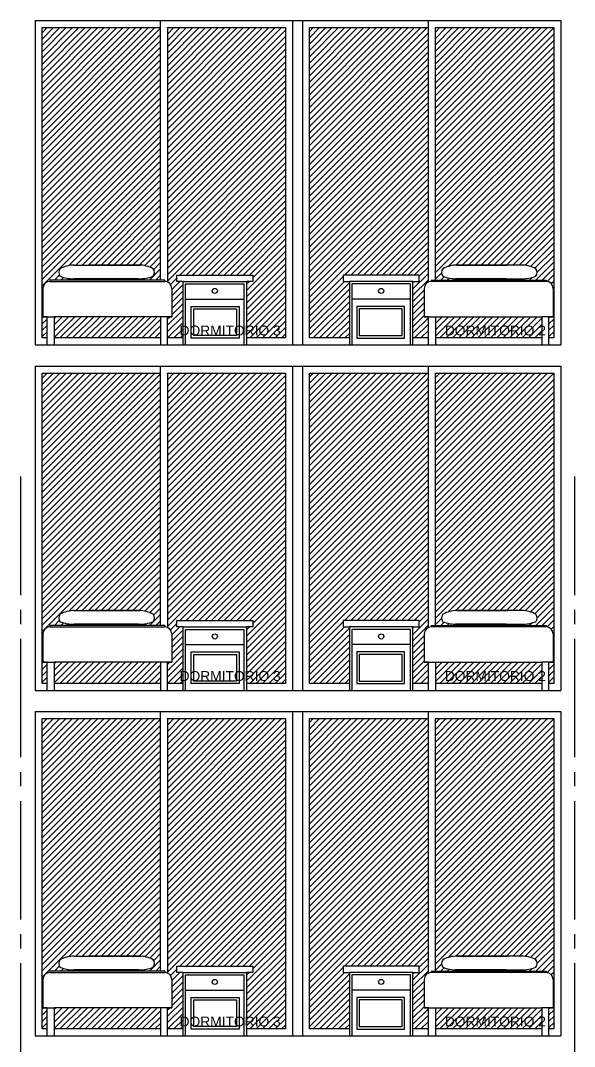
# Model space of a CAD drawing. Header units: millimetres. Extents: x 1217 to 2428, y 234 to 779.
# Drawn here: x 2255.87 to 2259.8, y 396.93 to 404.2 of the extents above; entities that cross this region are included whole.
import ezdxf

# ---------------------------------------------------------------- set-up
doc = ezdxf.new("R2010")
doc.units = ezdxf.units.MM
doc.linetypes.add('ACAD_ISO04W100', pattern=[30, 24, -3, 0, -3])
for name, color, linetype in [('0.1', 251, 'Continuous'), ('0.3', 6, 'Continuous'), ('Ejes', 8, 'Continuous'), ('MURO', 5, 'Continuous'), ('Texto', 1, 'Continuous')]:
    doc.layers.add(name, color=color, linetype=linetype)
doc.styles.get("Standard").update_dxf_attribs({"font": 'arial.ttf'})
pattern_1 = [(45, (422.33998, -300.173548), (-0.0224506403, 0.0224506403), [])]
pattern_2 = [(45, (422.33998, -297.723548), (-0.0224506403, 0.0224506403), [])]
pattern_3 = [(45, (422.33998, -295.273548), (-0.0224506403, 0.0224506403), [])]

msp = doc.modelspace()

# ---------------------------------------------------------------- hatches: boundary and pattern name
at = {"layer": '0.1', "ltscale": 3}
h = msp.add_hatch(dxfattribs=at)
h.set_pattern_fill('ANSI31', color=256, scale=0.01)
h.set_pattern_definition(pattern_3)
h.paths.add_polyline_path([(2257.07145, 404.15099), (2257.74959, 404.15099), (2257.74959, 401.95099), (2257.4732, 401.95099), (2257.4732, 402.35099), (2257.5182, 402.35099), (2257.5182, 402.39599), (2257.4732, 402.39599), (2257.07145, 402.39599)])
h.paths.add_polyline_path([(2256.912, 404.15099), (2257.07145, 404.15099), (2257.07145, 402.39599), (2256.9782, 402.39599), (2256.9782, 402.35099), (2257.0232, 402.35099), (2257.0232, 401.95099), (2256.91338, 401.95099), (2256.91338, 402.10099), (2256.94338, 402.10099), (2256.94338, 402.30099, 0.3063972), (2256.912, 402.3474)])
h.paths.add_polyline_path([(2256.02441, 404.15099), (2256.862, 404.15099), (2256.862, 402.36099), (2256.07897, 402.36099), (2256.07898, 402.35099, 0.4142136), (2256.02898, 402.30099), (2256.02898, 402.10099), (2256.05898, 402.10099), (2256.05898, 401.95099), (2256.02441, 401.95099)])
h.paths.add_polyline_path([(2256.15083, 402.38802, -0.340832), (2256.15083, 402.4411, -0.1255988), (2256.25178, 402.46687), (2256.71083, 402.46687, -0.1255988), (2256.81178, 402.4411, -0.340832), (2256.81178, 402.38802, -0.0910283), (2256.71083, 402.36948), (2256.25178, 402.36948, -0.0910283)], flags=16)
h.paths.add_polyline_path([(2256.10898, 402.10099), (2256.86338, 402.10099), (2256.86338, 401.95099), (2256.10898, 401.95099)])
h.paths.add_polyline_path([(2257.7347, 401.92919), (2256.98256, 401.92919), (2256.98256, 402.07344), (2257.7347, 402.07344)], flags=9)
h = msp.add_hatch(dxfattribs=at)
h.set_pattern_fill('ANSI31', color=256, scale=0.01)
h.set_pattern_definition(pattern_3)
h.paths.add_polyline_path([(2258.81057, 404.15099), (2259.65155, 404.15099), (2259.64698, 402.30099, 0.4142136), (2259.59698, 402.35099), (2259.59699, 402.36099), (2258.81057, 402.36099)])
h.paths.add_polyline_path([(2258.86418, 402.38802, -0.340832), (2258.86418, 402.4411, -0.1255988), (2258.96513, 402.46687), (2259.32258, 402.46687), (2259.42418, 402.46687, -0.1255988), (2259.52513, 402.4411, -0.340832), (2259.52513, 402.38802, -0.0910283), (2259.42418, 402.36948), (2258.96513, 402.36948, -0.0910283)], flags=16)
h.paths.add_polyline_path([(2258.81258, 402.10099), (2259.56698, 402.10099), (2259.56698, 401.95099), (2258.81258, 401.95099)])
h.paths.add_polyline_path([(2259.61698, 402.10099), (2259.64698, 402.10099), (2259.64698, 402.30099), (2259.65155, 404.15099), (2259.65155, 401.95099), (2259.61698, 401.95099)])
h.paths.add_polyline_path([(2257.91959, 404.15099), (2258.76057, 404.15099), (2258.76057, 402.34589, 0.2861952), (2258.73258, 402.30099), (2258.73258, 402.10099), (2258.76258, 402.10099), (2258.76258, 401.95099), (2258.65276, 401.95099), (2258.65276, 402.35099), (2258.69776, 402.35099), (2258.69776, 402.39599), (2258.20276, 402.39599), (2258.15776, 402.39599), (2258.15776, 402.35099), (2258.20276, 402.35099), (2258.20276, 401.95099), (2257.91959, 401.95099)])
h = msp.add_hatch(dxfattribs=at)
h.set_pattern_fill('ANSI31', color=256, scale=0.01)
h.set_pattern_definition(pattern_2)
h.paths.add_polyline_path([(2257.07145, 401.70099), (2257.74959, 401.70099), (2257.74959, 399.50099), (2257.4732, 399.50099), (2257.4732, 399.90099), (2257.5182, 399.90099), (2257.5182, 399.94599), (2257.4732, 399.94599), (2257.07145, 399.94599)])
h.paths.add_polyline_path([(2256.912, 401.70099), (2257.07145, 401.70099), (2257.07145, 399.94599), (2256.9782, 399.94599), (2256.9782, 399.90099), (2257.0232, 399.90099), (2257.0232, 399.50099), (2256.91338, 399.50099), (2256.91338, 399.65099), (2256.94338, 399.65099), (2256.94338, 399.85099, 0.3063972), (2256.912, 399.8974)])
h.paths.add_polyline_path([(2256.02441, 401.70099), (2256.862, 401.70099), (2256.862, 399.91099), (2256.07897, 399.91099), (2256.07898, 399.90099, 0.4142136), (2256.02898, 399.85099), (2256.02898, 399.65099), (2256.05898, 399.65099), (2256.05898, 399.50099), (2256.02441, 399.50099)])
h.paths.add_polyline_path([(2256.15083, 399.93802, -0.340832), (2256.15083, 399.9911, -0.1255988), (2256.25178, 400.01687), (2256.71083, 400.01687, -0.1255988), (2256.81178, 399.9911, -0.340832), (2256.81178, 399.93802, -0.0910283), (2256.71083, 399.91948), (2256.25178, 399.91948, -0.0910283)], flags=16)
h.paths.add_polyline_path([(2256.10898, 399.65099), (2256.86338, 399.65099), (2256.86338, 399.50099), (2256.10898, 399.50099)])
h.paths.add_polyline_path([(2257.7347, 399.47919), (2256.98256, 399.47919), (2256.98256, 399.62344), (2257.7347, 399.62344)], flags=9)
h = msp.add_hatch(dxfattribs=at)
h.set_pattern_fill('ANSI31', color=256, scale=0.01)
h.set_pattern_definition(pattern_2)
h.paths.add_polyline_path([(2258.81057, 401.70099), (2259.65155, 401.70099), (2259.64698, 399.85099, 0.4142136), (2259.59698, 399.90099), (2259.59699, 399.91099), (2258.81057, 399.91099)])
h.paths.add_polyline_path([(2258.86418, 399.93802, -0.340832), (2258.86418, 399.9911, -0.1255988), (2258.96513, 400.01687), (2259.32258, 400.01687), (2259.42418, 400.01687, -0.1255988), (2259.52513, 399.9911, -0.340832), (2259.52513, 399.93802, -0.0910283), (2259.42418, 399.91948), (2258.96513, 399.91948, -0.0910283)], flags=16)
h.paths.add_polyline_path([(2258.81258, 399.65099), (2259.56698, 399.65099), (2259.56698, 399.50099), (2258.81258, 399.50099)])
h.paths.add_polyline_path([(2259.61698, 399.65099), (2259.64698, 399.65099), (2259.64698, 399.85099), (2259.65155, 401.70099), (2259.65155, 399.50099), (2259.61698, 399.50099)])
h.paths.add_polyline_path([(2257.91959, 401.70099), (2258.76057, 401.70099), (2258.76057, 399.89589, 0.2861952), (2258.73258, 399.85099), (2258.73258, 399.65099), (2258.76258, 399.65099), (2258.76258, 399.50099), (2258.65276, 399.50099), (2258.65276, 399.90099), (2258.69776, 399.90099), (2258.69776, 399.94599), (2258.20276, 399.94599), (2258.15776, 399.94599), (2258.15776, 399.90099), (2258.20276, 399.90099), (2258.20276, 399.50099), (2257.91959, 399.50099)])
h = msp.add_hatch(dxfattribs=at)
h.set_pattern_fill('ANSI31', color=256, scale=0.01)
h.set_pattern_definition(pattern_1)
h.paths.add_polyline_path([(2257.07145, 399.25099), (2257.74959, 399.25099), (2257.74959, 397.05099), (2257.4732, 397.05099), (2257.4732, 397.45099), (2257.5182, 397.45099), (2257.5182, 397.49599), (2257.4732, 397.49599), (2257.07145, 397.49599)])
h.paths.add_polyline_path([(2256.912, 399.25099), (2257.07145, 399.25099), (2257.07145, 397.49599), (2256.9782, 397.49599), (2256.9782, 397.45099), (2257.0232, 397.45099), (2257.0232, 397.05099), (2256.91338, 397.05099), (2256.91338, 397.20099), (2256.94338, 397.20099), (2256.94338, 397.40099, 0.3063972), (2256.912, 397.4474)])
h.paths.add_polyline_path([(2256.02441, 399.25099), (2256.862, 399.25099), (2256.862, 397.46099), (2256.07897, 397.46099), (2256.07898, 397.45099, 0.4142136), (2256.02898, 397.40099), (2256.02898, 397.20099), (2256.05898, 397.20099), (2256.05898, 397.05099), (2256.02441, 397.05099)])
h.paths.add_polyline_path([(2256.15083, 397.48802, -0.340832), (2256.15083, 397.5411, -0.1255988), (2256.25178, 397.56687), (2256.71083, 397.56687, -0.1255988), (2256.81178, 397.5411, -0.340832), (2256.81178, 397.48802, -0.0910283), (2256.71083, 397.46948), (2256.25178, 397.46948, -0.0910283)], flags=16)
h.paths.add_polyline_path([(2256.10898, 397.20099), (2256.86338, 397.20099), (2256.86338, 397.05099), (2256.10898, 397.05099)])
h.paths.add_polyline_path([(2257.7347, 397.02919), (2256.98256, 397.02919), (2256.98256, 397.17344), (2257.7347, 397.17344)], flags=9)
h = msp.add_hatch(dxfattribs=at)
h.set_pattern_fill('ANSI31', color=256, scale=0.01)
h.set_pattern_definition(pattern_1)
h.paths.add_polyline_path([(2258.81057, 399.25099), (2259.65155, 399.25099), (2259.64698, 397.40099, 0.4142136), (2259.59698, 397.45099), (2259.59699, 397.46099), (2258.81057, 397.46099)])
h.paths.add_polyline_path([(2258.86418, 397.48802, -0.340832), (2258.86418, 397.5411, -0.1255988), (2258.96513, 397.56687), (2259.32258, 397.56687), (2259.42418, 397.56687, -0.1255988), (2259.52513, 397.5411, -0.340832), (2259.52513, 397.48802, -0.0910283), (2259.42418, 397.46948), (2258.96513, 397.46948, -0.0910283)], flags=16)
h.paths.add_polyline_path([(2258.81258, 397.20099), (2259.56698, 397.20099), (2259.56698, 397.05099), (2258.81258, 397.05099)])
h.paths.add_polyline_path([(2259.61698, 397.20099), (2259.64698, 397.20099), (2259.64698, 397.40099), (2259.65155, 399.25099), (2259.65155, 397.05099), (2259.61698, 397.05099)])
h.paths.add_polyline_path([(2257.91959, 399.25099), (2258.76057, 399.25099), (2258.76057, 397.44589, 0.2861952), (2258.73258, 397.40099), (2258.73258, 397.20099), (2258.76258, 397.20099), (2258.76258, 397.05099), (2258.65276, 397.05099), (2258.65276, 397.45099), (2258.69776, 397.45099), (2258.69776, 397.49599), (2258.20276, 397.49599), (2258.15776, 397.49599), (2258.15776, 397.45099), (2258.20276, 397.45099), (2258.20276, 397.05099), (2257.91959, 397.05099)])

# ---------------------------------------------------------------- linework, layer by layer
at = {"layer": '0.1', "linetype": 'ByBlock'}
for p, q in [((2256.89338, 402.36099, 0), (2256.07897, 402.36099, 0)), ((2256.07898, 402.35099, 0), (2256.89337, 402.35099, 0)), ((2258.78258, 402.36099, 0), (2259.59699, 402.36099, 0)), ((2259.59698, 402.35099, 0), (2258.78259, 402.35099, 0)), ((2256.02898, 402.30099, 0), (2256.02898, 402.10099, 0)), ((2256.94338, 402.30099, 0), (2256.94338, 402.10099, 0)), ((2258.73258, 402.30099, 0), (2258.73258, 402.10099, 0)), ((2259.64698, 402.30099, 0), (2259.64698, 402.10099, 0)), ((2256.02898, 402.10099, 0), (2256.10898, 402.10099, 0)), ((2256.05898, 402.10099, 0), (2256.02898, 402.10099, 0)), ((2256.05898, 401.90099, 0), (2256.05898, 402.10099, 0)), ((2256.94338, 402.10099, 0), (2256.10898, 402.10099, 0)), ((2256.10898, 402.10099, 0), (2256.10898, 401.90099, 0)), ((2256.94338, 402.10099, 0), (2256.86338, 402.10099, 0)), ((2256.91338, 402.10099, 0), (2256.94338, 402.10099, 0)), ((2256.91338, 401.90099, 0), (2256.91338, 402.10099, 0)), ((2258.73258, 402.10099, 0), (2258.81258, 402.10099, 0)), ((2258.73258, 402.10099, 0), (2259.56698, 402.10099, 0)), ((2258.76258, 402.10099, 0), (2258.73258, 402.10099, 0)), ((2258.76258, 401.90099, 0), (2258.76258, 402.10099, 0)), ((2259.56698, 402.10099, 0), (2259.56698, 401.90099, 0)), ((2259.64698, 402.10099, 0), (2259.56698, 402.10099, 0)), ((2259.61698, 402.10099, 0), (2259.64698, 402.10099, 0)), ((2259.61698, 401.90099, 0), (2259.61698, 402.10099, 0)), ((2256.89338, 399.91099, 0), (2256.07897, 399.91099, 0)), ((2258.78258, 399.91099, 0), (2259.59699, 399.91099, 0)), ((2256.02898, 399.85099, 0), (2256.02898, 399.65099, 0)), ((2256.07898, 399.90099, 0), (2256.89337, 399.90099, 0)), ((2256.94338, 399.85099, 0), (2256.94338, 399.65099, 0)), ((2258.73258, 399.85099, 0), (2258.73258, 399.65099, 0)), ((2259.59698, 399.90099, 0), (2258.78259, 399.90099, 0)), ((2259.64698, 399.85099, 0), (2259.64698, 399.65099, 0)), ((2256.02898, 399.65099, 0), (2256.10898, 399.65099, 0)), ((2256.05898, 399.65099, 0), (2256.02898, 399.65099, 0)), ((2256.05898, 399.45099, 0), (2256.05898, 399.65099, 0)), ((2256.94338, 399.65099, 0), (2256.10898, 399.65099, 0)), ((2256.10898, 399.65099, 0), (2256.10898, 399.45099, 0)), ((2256.94338, 399.65099, 0), (2256.86338, 399.65099, 0)), ((2256.91338, 399.65099, 0), (2256.94338, 399.65099, 0)), ((2256.91338, 399.45099, 0), (2256.91338, 399.65099, 0)), ((2258.73258, 399.65099, 0), (2258.81258, 399.65099, 0)), ((2258.73258, 399.65099, 0), (2259.56698, 399.65099, 0)), ((2258.76258, 399.65099, 0), (2258.73258, 399.65099, 0)), ((2258.76258, 399.45099, 0), (2258.76258, 399.65099, 0)), ((2259.56698, 399.65099, 0), (2259.56698, 399.45099, 0)), ((2259.64698, 399.65099, 0), (2259.56698, 399.65099, 0)), ((2259.61698, 399.65099, 0), (2259.64698, 399.65099, 0)), ((2259.61698, 399.45099, 0), (2259.61698, 399.65099, 0)), ((2256.89338, 397.46099, 0), (2256.07897, 397.46099, 0)), ((2256.07898, 397.45099, 0), (2256.89337, 397.45099, 0)), ((2258.78258, 397.46099, 0), (2259.59699, 397.46099, 0)), ((2259.59698, 397.45099, 0), (2258.78259, 397.45099, 0)), ((2256.02898, 397.40099, 0), (2256.02898, 397.20099, 0)), ((2256.94338, 397.40099, 0), (2256.94338, 397.20099, 0)), ((2258.73258, 397.40099, 0), (2258.73258, 397.20099, 0)), ((2259.64698, 397.40099, 0), (2259.64698, 397.20099, 0)), ((2256.02898, 397.20099, 0), (2256.10898, 397.20099, 0)), ((2256.05898, 397.20099, 0), (2256.02898, 397.20099, 0)), ((2256.05898, 397.00099, 0), (2256.05898, 397.20099, 0)), ((2256.94338, 397.20099, 0), (2256.10898, 397.20099, 0)), ((2256.10898, 397.20099, 0), (2256.10898, 397.00099, 0)), ((2256.94338, 397.20099, 0), (2256.86338, 397.20099, 0)), ((2256.91338, 397.20099, 0), (2256.94338, 397.20099, 0)), ((2256.91338, 397.00099, 0), (2256.91338, 397.20099, 0)), ((2258.73258, 397.20099, 0), (2258.81258, 397.20099, 0)), ((2258.73258, 397.20099, 0), (2259.56698, 397.20099, 0)), ((2258.76258, 397.20099, 0), (2258.73258, 397.20099, 0)), ((2258.76258, 397.00099, 0), (2258.76258, 397.20099, 0)), ((2259.56698, 397.20099, 0), (2259.56698, 397.00099, 0)), ((2259.64698, 397.20099, 0), (2259.56698, 397.20099, 0)), ((2259.61698, 397.20099, 0), (2259.64698, 397.20099, 0)), ((2259.61698, 397.00099, 0), (2259.61698, 397.20099, 0))]:
    msp.add_line(p, q, dxfattribs=at)
at = {"layer": '0.1'}
for p, q in [((2256.86338, 402.10099, 0), (2256.86338, 401.90099, 0)), ((2258.81258, 402.10099, 0), (2258.81258, 401.90099, 0)), ((2256.86338, 399.65099, 0), (2256.86338, 399.45099, 0)), ((2258.81258, 399.65099, 0), (2258.81258, 399.45099, 0)), ((2256.86338, 397.20099, 0), (2256.86338, 397.00099, 0)), ((2258.81258, 397.20099, 0), (2258.81258, 397.00099, 0))]:
    msp.add_line(p, q, dxfattribs=at)
at = {"layer": '0.1', "ltscale": 3, "elevation": 0}
for points in [[(2256.862, 404.20099), (2256.862, 402.36099)], [(2258.76057, 404.20099), (2258.76057, 402.34589)], [(2256.05898, 401.95099), (2256.02441, 401.95099), (2256.02441, 404.15099), (2256.862, 404.15099)], [(2256.912, 404.15099), (2257.74959, 404.15099), (2257.74959, 401.95099), (2257.4732, 401.95099)], [(2256.912, 404.15099), (2256.912, 402.3474)], [(2258.20276, 401.95099), (2257.91959, 401.95099), (2257.91959, 404.15099), (2258.76057, 404.15099)], [(2258.81057, 404.15099), (2259.65155, 404.15099), (2259.65155, 401.95099), (2259.61698, 401.95099)], [(2258.81057, 404.15099), (2258.81057, 402.36099)], [(2256.86338, 401.95099), (2256.10898, 401.95099)], [(2257.0232, 401.95099), (2256.91338, 401.95099)], [(2258.76258, 401.95099), (2258.65276, 401.95099)], [(2259.56698, 401.95099), (2258.81258, 401.95099)], [(2256.862, 401.75099), (2256.862, 399.91099)], [(2258.76057, 401.75099), (2258.76057, 399.89589)], [(2256.05898, 399.50099), (2256.02441, 399.50099), (2256.02441, 401.70099), (2256.862, 401.70099)], [(2256.912, 401.70099), (2257.74959, 401.70099), (2257.74959, 399.50099), (2257.4732, 399.50099)], [(2256.912, 401.70099), (2256.912, 399.8974)], [(2258.20276, 399.50099), (2257.91959, 399.50099), (2257.91959, 401.70099), (2258.76057, 401.70099)], [(2258.81057, 401.70099), (2259.65155, 401.70099), (2259.65155, 399.50099), (2259.61698, 399.50099)], [(2258.81057, 401.70099), (2258.81057, 399.91099)], [(2256.86338, 399.50099), (2256.10898, 399.50099)], [(2257.0232, 399.50099), (2256.91338, 399.50099)], [(2258.76258, 399.50099), (2258.65276, 399.50099)], [(2259.56698, 399.50099), (2258.81258, 399.50099)], [(2256.05898, 397.05099), (2256.02441, 397.05099), (2256.02441, 399.25099), (2256.862, 399.25099)], [(2256.862, 399.30099), (2256.862, 397.46099)], [(2256.912, 399.25099), (2257.74959, 399.25099), (2257.74959, 397.05099), (2257.4732, 397.05099)], [(2256.912, 399.25099), (2256.912, 397.4474)], [(2258.20276, 397.05099), (2257.91959, 397.05099), (2257.91959, 399.25099), (2258.76057, 399.25099)], [(2258.76057, 399.30099), (2258.76057, 397.44589)], [(2258.81057, 399.25099), (2259.65155, 399.25099), (2259.65155, 397.05099), (2259.61698, 397.05099)], [(2258.81057, 399.25099), (2258.81057, 397.46099)], [(2256.86338, 397.05099), (2256.10898, 397.05099)], [(2257.0232, 397.05099), (2256.91338, 397.05099)], [(2258.76258, 397.05099), (2258.65276, 397.05099)], [(2259.56698, 397.05099), (2258.81258, 397.05099)]]:
    msp.add_lwpolyline(points, dxfattribs=at)
at = {"layer": '0.1', "elevation": 0}
for points in [[(2256.25175, 402.46687), (2256.72058, 402.46687)], [(2256.71083, 402.46687), (2256.35338, 402.46687)], [(2259.42421, 402.46687), (2258.95538, 402.46687)], [(2258.96513, 402.46687), (2259.32258, 402.46687)], [(2256.71083, 402.36948), (2256.25177, 402.36948)], [(2256.36313, 402.36948), (2256.72058, 402.36948)], [(2259.31282, 402.36948), (2258.95538, 402.36948)], [(2258.96513, 402.36948), (2259.42419, 402.36948)], [(2256.25175, 400.01687), (2256.72058, 400.01687)], [(2256.71083, 400.01687), (2256.35338, 400.01687)], [(2259.42421, 400.01687), (2258.95538, 400.01687)], [(2258.96513, 400.01687), (2259.32258, 400.01687)], [(2256.71083, 399.91948), (2256.25177, 399.91948)], [(2256.36313, 399.91948), (2256.72058, 399.91948)], [(2259.31282, 399.91948), (2258.95538, 399.91948)], [(2258.96513, 399.91948), (2259.42419, 399.91948)], [(2256.25175, 397.56687), (2256.72058, 397.56687)], [(2256.71083, 397.56687), (2256.35338, 397.56687)], [(2259.42421, 397.56687), (2258.95538, 397.56687)], [(2258.96513, 397.56687), (2259.32258, 397.56687)], [(2256.71083, 397.46948), (2256.25177, 397.46948)], [(2256.36313, 397.46948), (2256.72058, 397.46948)], [(2259.31282, 397.46948), (2258.95538, 397.46948)], [(2258.96513, 397.46948), (2259.42419, 397.46948)]]:
    msp.add_lwpolyline(points, dxfattribs=at)
at = {"layer": '0.1', "linetype": 'ByBlock', "elevation": 0}
for points in [[(2257.0232, 402.35099), (2256.9782, 402.35099), (2256.9782, 402.39599), (2257.4732, 402.39599), (2257.5182, 402.39599), (2257.5182, 402.35099), (2257.4732, 402.35099)], [(2258.65276, 402.35099), (2258.69776, 402.35099), (2258.69776, 402.39599), (2258.20276, 402.39599), (2258.15776, 402.39599), (2258.15776, 402.35099), (2258.20276, 402.35099)], [(2256.07897, 402.36099), (2256.07898, 402.35099)], [(2256.89338, 402.36099), (2256.89337, 402.35099)], [(2257.0232, 401.90099), (2257.0232, 402.35099), (2257.4732, 402.35099), (2257.4732, 401.90099)], [(2257.0412, 401.90099), (2257.0412, 402.33299), (2257.4552, 402.33299), (2257.4552, 401.90099)], [(2258.65276, 401.90099), (2258.65276, 402.35099), (2258.20276, 402.35099), (2258.20276, 401.90099)], [(2258.63476, 401.90099), (2258.63476, 402.33299), (2258.22076, 402.33299), (2258.22076, 401.90099)], [(2258.78258, 402.36099), (2258.78259, 402.35099)], [(2259.59699, 402.36099), (2259.59698, 402.35099)], [(2257.0412, 402.22609), (2257.4552, 402.22609)], [(2258.63476, 402.22609), (2258.22076, 402.22609)], [(2256.07897, 399.91099), (2256.07898, 399.90099)], [(2256.89338, 399.91099), (2256.89337, 399.90099)], [(2257.0232, 399.90099), (2256.9782, 399.90099), (2256.9782, 399.94599), (2257.4732, 399.94599), (2257.5182, 399.94599), (2257.5182, 399.90099), (2257.4732, 399.90099)], [(2258.65276, 399.90099), (2258.69776, 399.90099), (2258.69776, 399.94599), (2258.20276, 399.94599), (2258.15776, 399.94599), (2258.15776, 399.90099), (2258.20276, 399.90099)], [(2258.78258, 399.91099), (2258.78259, 399.90099)], [(2259.59699, 399.91099), (2259.59698, 399.90099)], [(2257.0232, 399.45099), (2257.0232, 399.90099), (2257.4732, 399.90099), (2257.4732, 399.45099)], [(2257.0412, 399.45099), (2257.0412, 399.88299), (2257.4552, 399.88299), (2257.4552, 399.45099)], [(2258.65276, 399.45099), (2258.65276, 399.90099), (2258.20276, 399.90099), (2258.20276, 399.45099)], [(2258.63476, 399.45099), (2258.63476, 399.88299), (2258.22076, 399.88299), (2258.22076, 399.45099)], [(2257.0412, 399.77609), (2257.4552, 399.77609)], [(2258.63476, 399.77609), (2258.22076, 399.77609)], [(2256.07897, 397.46099), (2256.07898, 397.45099)], [(2256.89338, 397.46099), (2256.89337, 397.45099)], [(2257.0232, 397.45099), (2256.9782, 397.45099), (2256.9782, 397.49599), (2257.4732, 397.49599), (2257.5182, 397.49599), (2257.5182, 397.45099), (2257.4732, 397.45099)], [(2257.0232, 397.00099), (2257.0232, 397.45099), (2257.4732, 397.45099), (2257.4732, 397.00099)], [(2257.0412, 397.00099), (2257.0412, 397.43299), (2257.4552, 397.43299), (2257.4552, 397.00099)], [(2258.65276, 397.45099), (2258.69776, 397.45099), (2258.69776, 397.49599), (2258.20276, 397.49599), (2258.15776, 397.49599), (2258.15776, 397.45099), (2258.20276, 397.45099)], [(2258.65276, 397.00099), (2258.65276, 397.45099), (2258.20276, 397.45099), (2258.20276, 397.00099)], [(2258.63476, 397.00099), (2258.63476, 397.43299), (2258.22076, 397.43299), (2258.22076, 397.00099)], [(2258.78258, 397.46099), (2258.78259, 397.45099)], [(2259.59699, 397.46099), (2259.59698, 397.45099)], [(2257.0412, 397.32609), (2257.4552, 397.32609)], [(2258.63476, 397.32609), (2258.22076, 397.32609)]]:
    msp.add_lwpolyline(points, dxfattribs=at)
for points in [[(2257.0818, 402.17377), (2257.42104, 402.17377), (2257.42104, 401.949), (2257.0818, 401.949)], [(2258.59416, 402.17377), (2258.25492, 402.17377), (2258.25492, 401.949), (2258.59416, 401.949)], [(2257.0998, 402.15577), (2257.40304, 402.15577), (2257.40304, 401.967), (2257.0998, 401.967)], [(2258.57616, 402.15577), (2258.27292, 402.15577), (2258.27292, 401.967), (2258.57616, 401.967)], [(2257.0818, 399.72377), (2257.42104, 399.72377), (2257.42104, 399.499), (2257.0818, 399.499)], [(2257.0998, 399.70577), (2257.40304, 399.70577), (2257.40304, 399.517), (2257.0998, 399.517)], [(2258.59416, 399.72377), (2258.25492, 399.72377), (2258.25492, 399.499), (2258.59416, 399.499)], [(2258.57616, 399.70577), (2258.27292, 399.70577), (2258.27292, 399.517), (2258.57616, 399.517)], [(2257.0818, 397.27377), (2257.42104, 397.27377), (2257.42104, 397.049), (2257.0818, 397.049)], [(2257.0998, 397.25577), (2257.40304, 397.25577), (2257.40304, 397.067), (2257.0998, 397.067)], [(2258.59416, 397.27377), (2258.25492, 397.27377), (2258.25492, 397.049), (2258.59416, 397.049)], [(2258.57616, 397.25577), (2258.27292, 397.25577), (2258.27292, 397.067), (2258.57616, 397.067)]]:
    msp.add_lwpolyline(points, close=True, dxfattribs=at)
at = {"layer": '0.1', "linetype": 'ByBlock'}
for centre in [(2257.2482, 402.28356, 0), (2258.42776, 402.28356, 0), (2257.2482, 399.83356, 0), (2258.42776, 399.83356, 0), (2257.2482, 397.38356, 0), (2258.42776, 397.38356, 0)]:
    msp.add_circle(centre, 0.01818, dxfattribs=at)
at = {"layer": '0.1'}
for centre, radius, start, end in [((2256.25178, 402.25621, 0), 0.21066, 90, 118.635178), ((2256.71083, 402.25621, 0), 0.21066, 61.364822, 90), ((2258.96513, 402.25621, 0), 0.21066, 90, 118.635178), ((2259.42418, 402.25621, 0), 0.21066, 61.364822, 90), ((2256.18524, 402.41456, 0), 0.04346, 142.358497, 217.641503), ((2256.25178, 402.65371, 0), 0.28423, 249.195199, 270), ((2256.71083, 402.65371, 0), 0.28423, 270, 290.804801), ((2256.77736, 402.41456, 0), 0.04346, 322.358497, 37.641503), ((2258.89859, 402.41456, 0), 0.04346, 142.358497, 217.641503), ((2258.96513, 402.65371, 0), 0.28423, 249.195199, 270), ((2259.42418, 402.65371, 0), 0.28423, 270, 290.804801), ((2259.49072, 402.41456, 0), 0.04346, 322.358497, 37.641503), ((2256.18524, 399.96456, 0), 0.04346, 142.358497, 217.641503), ((2256.25178, 399.80621, 0), 0.21066, 90, 118.635178), ((2256.71083, 399.80621, 0), 0.21066, 61.364822, 90), ((2256.77736, 399.96456, 0), 0.04346, 322.358497, 37.641503), ((2258.89859, 399.96456, 0), 0.04346, 142.358497, 217.641503), ((2258.96513, 399.80621, 0), 0.21066, 90, 118.635178), ((2259.42418, 399.80621, 0), 0.21066, 61.364822, 90), ((2259.49072, 399.96456, 0), 0.04346, 322.358497, 37.641503), ((2256.25178, 400.20371, 0), 0.28423, 249.195199, 270), ((2256.71083, 400.20371, 0), 0.28423, 270, 290.804801), ((2258.96513, 400.20371, 0), 0.28423, 249.195199, 270), ((2259.42418, 400.20371, 0), 0.28423, 270, 290.804801), ((2256.18524, 397.51456, 0), 0.04346, 142.358497, 217.641503), ((2256.25178, 397.35621, 0), 0.21066, 90, 118.635178), ((2256.71083, 397.35621, 0), 0.21066, 61.364822, 90), ((2256.77736, 397.51456, 0), 0.04346, 322.358497, 37.641503), ((2258.89859, 397.51456, 0), 0.04346, 142.358497, 217.641503), ((2258.96513, 397.35621, 0), 0.21066, 90, 118.635178), ((2259.42418, 397.35621, 0), 0.21066, 61.364822, 90), ((2259.49072, 397.51456, 0), 0.04346, 322.358497, 37.641503), ((2256.25178, 397.75371, 0), 0.28423, 249.195199, 270), ((2256.71083, 397.75371, 0), 0.28423, 270, 290.804801), ((2258.96513, 397.75371, 0), 0.28423, 249.195199, 270), ((2259.42418, 397.75371, 0), 0.28423, 270, 290.804801)]:
    msp.add_arc(centre, radius, start, end, dxfattribs=at)
at = {"layer": '0.1', "linetype": 'ByBlock'}
for centre, start, end in [((2256.07898, 402.30099, 0), 90, 180), ((2256.89338, 402.30099, 0), 0, 90), ((2258.78258, 402.30099, 0), 90, 180), ((2259.59698, 402.30099, 0), 0, 90), ((2256.07898, 399.85099, 0), 90, 180), ((2256.89338, 399.85099, 0), 0, 90), ((2258.78258, 399.85099, 0), 90, 180), ((2259.59698, 399.85099, 0), 0, 90), ((2256.07898, 397.40099, 0), 90, 180), ((2256.89338, 397.40099, 0), 0, 90), ((2258.78258, 397.40099, 0), 90, 180), ((2259.59698, 397.40099, 0), 0, 90)]:
    msp.add_arc(centre, 0.05, start, end, dxfattribs=at)
at = {"layer": '0.3', "elevation": 0}
for points in [[(2257.79959, 404.20099), (2257.79959, 401.90099)], [(2257.86959, 404.20099), (2257.86959, 401.90099)], [(2257.79959, 401.75099), (2257.79959, 399.45099)], [(2257.86959, 401.75099), (2257.86959, 399.45099)], [(2257.79959, 399.30099), (2257.79959, 397.00099)], [(2257.86959, 399.30099), (2257.86959, 397.00099)]]:
    msp.add_lwpolyline(points, dxfattribs=at)
at = {"layer": 'Ejes', "linetype": 'ACAD_ISO04W100', "ltscale": 0.035, "elevation": 0}
for points in [[(2255.87106, 400.96664), (2255.87106, 371.9866)], [(2259.79817, 400.96664), (2259.79817, 371.9866)]]:
    msp.add_lwpolyline(points, dxfattribs=at)
at = {"layer": 'MURO', "ltscale": 3, "elevation": 0}
for points in [[(2255.97441, 404.20099), (2255.97441, 401.90099)], [(2255.97441, 404.20099), (2259.70155, 404.20099)], [(2259.70155, 404.20099), (2259.70155, 401.90099)], [(2255.97441, 401.90099), (2259.70155, 401.90099)], [(2255.97441, 401.75099), (2255.97441, 399.45099)], [(2255.97441, 401.75099), (2259.70155, 401.75099)], [(2259.70155, 401.75099), (2259.70155, 399.45099)], [(2255.97441, 399.45099), (2259.70155, 399.45099)], [(2255.97441, 399.30099), (2255.97441, 397.00099)], [(2255.97441, 399.30099), (2259.70155, 399.30099)], [(2259.70155, 399.30099), (2259.70155, 397.00099)], [(2255.97441, 397.00099), (2259.70155, 397.00099)]]:
    msp.add_lwpolyline(points, dxfattribs=at)

# ---------------------------------------------------------------- texts
at = {"layer": 'Texto', "char_height": 0.07, "width": 1.0223839, "attachment_point": 5}
for s, insert in [('DORMITORIO 3', (2257.35708, 402.00241, 0)), ('DORMITORIO 2', (2259.23742, 402.00241, 0)), ('DORMITORIO 3', (2257.35708, 399.55241, 0)), ('DORMITORIO 2', (2259.23742, 399.55241, 0)), ('DORMITORIO 3', (2257.35708, 397.10241, 0)), ('DORMITORIO 2', (2259.23742, 397.10241, 0))]:
    msp.add_mtext(s, dxfattribs=dict(at, insert=insert))

doc.saveas('drawing.dxf')
